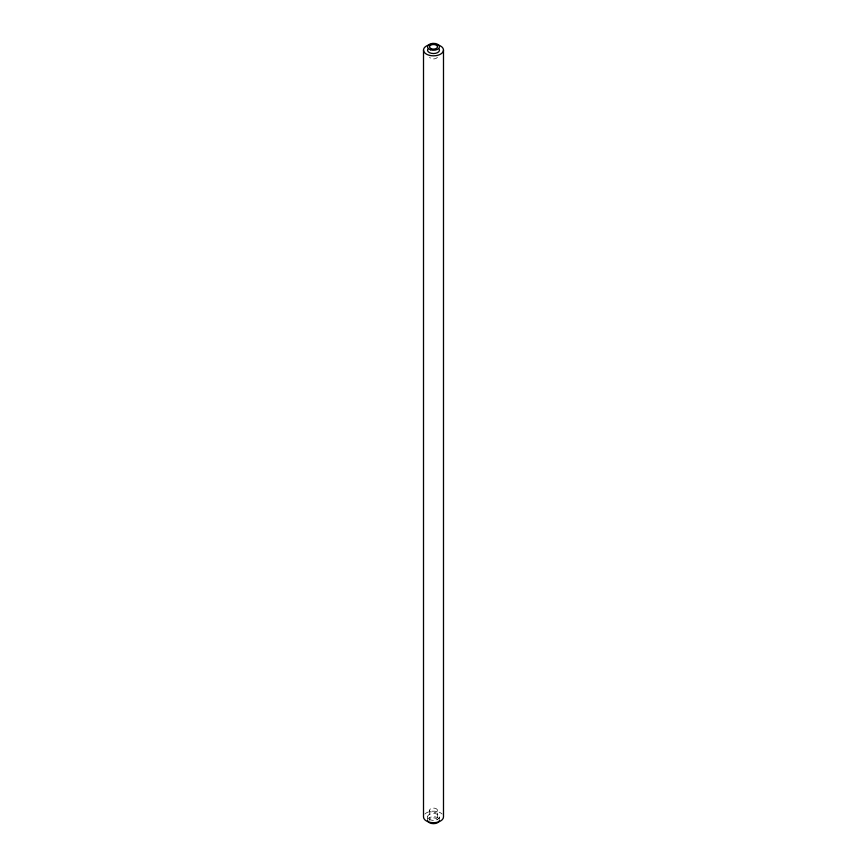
<?xml version="1.0" encoding="UTF-8"?>
<svg xmlns="http://www.w3.org/2000/svg" width="867" height="867" viewBox="0 0 867 867"><rect width="100%" height="100%" fill="white"/><g stroke="black" fill="none" stroke-linecap="round" stroke-linejoin="round"><path stroke-width="0.65" stroke-dasharray="4.33 3.25" d="M439.493 816.931A5.993 3.457 0 0 1 430.498 819.922A5.993 3.457 0 0 1 430.498 813.929A5.993 3.457 0 0 1 439.493 816.931L439.493 819.098M437.499 810.396A3.999 2.308 0 0 1 431.506 812.401A3.999 2.308 0 0 1 431.506 808.402A3.999 2.308 0 0 1 437.499 810.396L437.499 820.193A3.999 2.308 0 0 0 433.5 817.884A3.999 2.308 0 0 0 429.501 820.193L429.501 810.396M427.507 816.931L427.507 819.098M424.852 814.037A9.992 5.766 0 0 1 442.148 814.037M437.358 57.2A3.999 2.308 0 0 1 433.5 58.913A3.999 2.308 0 0 1 429.642 57.2M427.713 819.293A5.993 3.457 0 0 1 433.5 816.725A5.993 3.457 0 0 1 439.287 819.293"/><path stroke-width="1.3" d="M443.492 50.069L443.492 816.931A9.992 5.766 0 0 1 433.5 822.696A9.992 5.766 0 0 1 423.508 816.931L423.508 50.069M436.09 44.499A9.992 5.766 0 0 1 441.682 53.386A9.992 5.766 0 0 1 425.318 53.386A9.992 5.766 0 0 1 430.91 44.499M439.493 820.193A5.993 3.457 0 0 1 433.5 823.65A5.993 3.457 0 0 1 427.507 820.193M439.287 49.181A5.993 3.457 0 0 1 433.5 53.537A5.993 3.457 0 0 1 427.713 49.181M430.671 48.444A3.999 2.308 0 0 0 437.358 47.403A3.999 2.308 0 0 0 432.47 44.585A3.999 2.308 0 0 0 430.671 48.444M430.498 49.809A5.993 3.457 0 0 0 439.493 46.807A5.993 3.457 0 0 0 430.498 43.816A5.993 3.457 0 0 0 430.498 49.809"/></g></svg>
